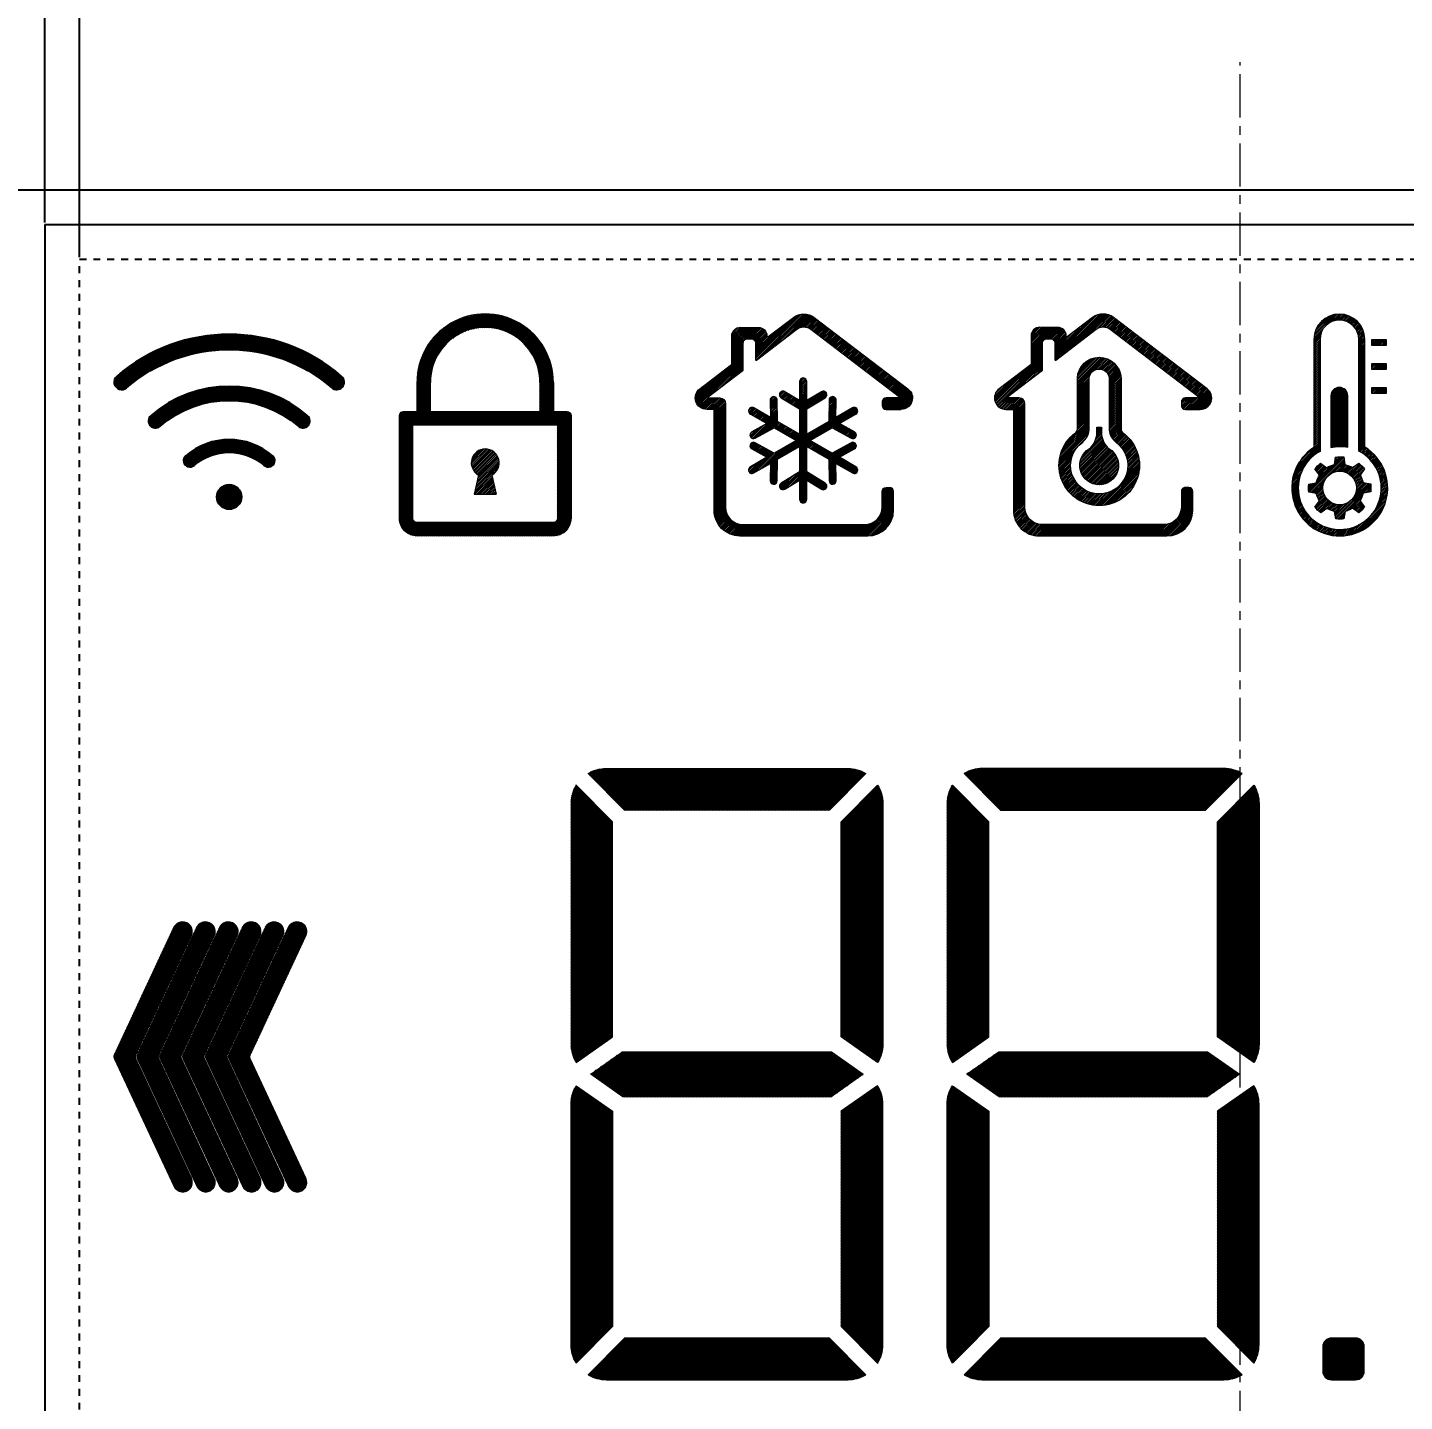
# Model space of a CAD drawing. Header units: inches. Extents: x 780 to 990, y -100 to 199.
# Drawn here: x 828.27 to 868.01, y 122.92 to 162.57 of the extents above; entities that cross this region are included whole.
import ezdxf

# ---------------------------------------------------------------- set-up
doc = ezdxf.new("R2010")
doc.units = ezdxf.units.IN
doc.header["$MEASUREMENT"] = 0
doc.linetypes.add('CENTER', pattern=[2, 1.25, -0.25, 0.25, -0.25])
doc.linetypes.add('DOT', pattern=[0.2, 0.1, -0.1])
doc.layers.add('05___PRT_ALL_DTM_CSYS', color=7, linetype='Continuous')
doc.layers.add('DWG', color=7, linetype='Continuous')
doc.layers.add('center', color=1, linetype='CENTER', lineweight=9)
doc.styles.get("Standard").update_dxf_attribs({"font": 'arial.ttf'})
doc.dimstyles.get("Standard").update_dxf_attribs({"dimtxt": 3, "dimasz": 3, "dimexe": 0.18, "dimexo": 0.0625, "dimgap": 0.09, "dimtad": 1, "dimzin": 0, "dimdsep": 46, "dimtxsty": 'Standard', "dimcen": 0.09, "dimadec": 0, "dimazin": 0, "dimtfac": 1, "dimtofl": 0, "dimtmove": 0, "dimatfit": 3, "dimfxl": 1, "dimtolj": 1, "dimtzin": 0, "dimarcsym": 0})
pattern_1 = [(45, (-1208.330764334546, 468.1425682711013), (-0.02404279748448681, 0.02404279748448681), [])]
pattern_2 = [(45, (-1187.182540078816, 468.4014870444492), (-0.02406263279241031, 0.02406263279241031), [])]

# ---------------------------------------------------------------- blocks, each defined once
blk = doc.blocks.new('*D11')
at = {"color": 0, "lineweight": -2, "transparency": 16777216}
for p, q in [((825.7697345442871, 157.9433970985929), (825.7697345442871, 180.5625500925671)), ((900.7697345442871, 157.9433970985929), (900.7697345442871, 180.5625500925671)), ((828.7697345442871, 180.382550092567), (897.7697345442871, 180.382550092567))]:
    blk.add_line(p, q, dxfattribs=at)
at = {"color": 0, "transparency": 16777216}
for points in [[(828.7697345442871, 180.882550092567), (828.7697345442871, 179.882550092567), (825.7697345442871, 180.382550092567)], [(897.7697345442871, 180.882550092567), (897.7697345442871, 179.882550092567), (900.7697345442871, 180.382550092567)]]:
    blk.add_solid(points, dxfattribs=at)
at = {"layer": 'Defpoints', "color": 0, "transparency": 16777216}
for p in [(900.7697345442871, 180.382550092567), (825.7697345442871, 157.8808970985929), (900.7697345442871, 157.8808970985929)]:
    blk.add_point(p, dxfattribs=at)
at = {"color": 0, "transparency": 16777216, "insert": (863.4815605234915, 182.0042690557321), "char_height": 3, "attachment_point": 5}
blk.add_mtext('\\A1;75.00', dxfattribs=at)
blk = doc.blocks.new('*D12')
at = {"color": 0, "lineweight": -2, "transparency": 16777216}
for p, q in [((828.7697345442871, 156.9433970985929), (828.7697345442871, 173.495294404007)), ((831.7697345442871, 173.3152944040069), (894.7697345442871, 173.3152944040069)), ((897.7697345442871, 156.9433970985929), (897.7697345442871, 173.495294404007))]:
    blk.add_line(p, q, dxfattribs=at)
at = {"color": 0, "transparency": 16777216}
for points in [[(831.7697345442871, 173.8152944040069), (831.7697345442871, 172.8152944040069), (828.7697345442871, 173.3152944040069)], [(894.7697345442871, 173.8152944040069), (894.7697345442871, 172.8152944040069), (897.7697345442871, 173.3152944040069)]]:
    blk.add_solid(points, dxfattribs=at)
at = {"layer": 'Defpoints', "color": 0, "transparency": 16777216}
for p in [(897.7697345442871, 173.3152944040069), (828.7697345442871, 156.8808970985929), (897.7697345442871, 156.8808970985929)]:
    blk.add_point(p, dxfattribs=at)
at = {"color": 0, "transparency": 16777216, "insert": (863.2936447560053, 174.937013367172), "char_height": 3, "attachment_point": 5}
blk.add_mtext('\\A1;69.00', dxfattribs=at)
blk = doc.blocks.new('*D13')
at = {"color": 0, "lineweight": -2, "transparency": 16777216}
for p, q in [((829.7697345442871, 155.9433970985929), (829.7697345442871, 164.1279406220248)), ((896.7697345442871, 155.9433970985929), (896.7697345442871, 164.1279406220248)), ((832.7697345442871, 163.9479406220248), (893.7697345442871, 163.9479406220248))]:
    blk.add_line(p, q, dxfattribs=at)
at = {"color": 0, "transparency": 16777216}
for points in [[(832.7697345442871, 164.4479406220248), (832.7697345442871, 163.4479406220248), (829.7697345442871, 163.9479406220248)], [(893.7697345442871, 164.4479406220248), (893.7697345442871, 163.4479406220248), (896.7697345442871, 163.9479406220248)]]:
    blk.add_solid(points, dxfattribs=at)
at = {"layer": 'Defpoints', "color": 0, "transparency": 16777216}
for p in [(896.7697345442871, 163.9479406220248), (829.7697345442871, 155.8808970985929), (896.7697345442871, 155.8808970985929)]:
    blk.add_point(p, dxfattribs=at)
at = {"color": 0, "transparency": 16777216, "insert": (863.2697345442871, 165.5696595851899), "char_height": 3, "attachment_point": 5}
blk.add_mtext('\\A1;67.00', dxfattribs=at)

msp = doc.modelspace()

# ---------------------------------------------------------------- hatches: boundary and pattern name
h = msp.add_hatch()
h.set_pattern_fill('ANSI31', color=256, scale=0.05)
h.set_pattern_definition([(45, (-0.09999786508535635, -0.0004385003880713612), (-0.004419417382415922, 0.004419417382415923), [])])
h.paths.add_polyline_path([(835.801424782194, 136.5998896093461, -1), (836.3012499874029, 136.3666991565664), (834.6976725784525, 132.928161252873, 0.2217144928961214), (834.6976724997198, 132.8013654962564), (836.3012862813908, 129.3627384504128, -1.013415667971306), (835.798377593359, 129.1363939013682), (834.0851394054971, 132.809842500299, -0.221683294361778), (834.0851538851049, 132.9197039820683)])
h.paths.add_polyline_path([(835.140777888337, 136.5998896093464, -1), (835.6406030935458, 136.3666991565664), (834.0370256845953, 132.9281612528729, 0.2217144928961214), (834.0370256058626, 132.8013654962564), (835.6406393875336, 129.3627384504128, -1.013415667971306), (835.1377306995017, 129.1363939013681), (833.4244925116399, 132.8098425002989, -0.2216832943682773), (833.424506991249, 132.9197039820712)])
h.paths.add_polyline_path([(834.4801309944963, 136.5998917518708, -0.9999999808960421), (834.9799561997056, 136.366701299092), (833.3763787907546, 132.9281633953974, 0.2217144928961214), (833.376378712022, 132.8013676387809), (834.9799924936939, 129.3627405929353, -1.013415667967455), (834.4770838056611, 129.1363960438926), (832.7638456177997, 132.8098446428226, -0.2216832943692135), (832.7638600974083, 132.9197061245953)])
h.paths.add_polyline_path([(833.8194841006391, 136.5998917518708, -0.9999999808960421), (834.3193093058484, 136.366701299092), (832.7157318968974, 132.9281633953974, 0.2217144928961214), (832.7157318181647, 132.8013676387808), (834.3193455998367, 129.3627405929353, -1.013415667967476), (833.8164369118039, 129.1363960438926), (832.1031987239428, 132.8098446428217, -0.2216832943720461), (832.1032132035511, 132.9197061245956)])
h.paths.add_polyline_path([(833.1588372067819, 136.5998917518708, -1), (833.6586624119914, 136.3667012990924), (832.0550850030402, 132.9281633953974, 0.2217144928961214), (832.0550849243075, 132.8013676387809), (833.6586987059801, 129.3627405929338, -1.01341566796436), (833.1557900179466, 129.1363960438926), (831.4425518300852, 132.8098446428225, -0.2216832943702962), (831.4425663096939, 132.9197061245957)])
h.paths.add_polyline_path([(832.4981903129246, 136.5998917518708, -1.000000000000001), (832.9980155181324, 136.3667012990888), (831.3944381091829, 132.9281633953974, 0.2217144928961232), (831.3944380304503, 132.8013676387808), (832.9980518121228, 129.3627405929342, -1.013415667965185), (832.4951431240894, 129.1363960438926), (830.7819049362275, 132.8098446428235, -0.2216832943680074), (830.7819194158367, 132.9197061245956)])
at = {"layer": '05___PRT_ALL_DTM_CSYS'}
h = msp.add_hatch(dxfattribs=at)
h.set_pattern_fill('ANSI31', color=256, scale=0.01211506364950556)
h.set_pattern_definition([(44.99999999999999, (-3826.400158538641, 1766.174738262493), (-0.02719909362390368, 0.02719909362390367), [])])
h.paths.add_polyline_path([(843.9544872474075, 151.3677993438205, 0.4142135623730951), (843.8331723184524, 151.4891142727755), (843.4454625470321, 151.4891142727755), (843.4454625470321, 152.3205084942336, 0.9999999870239078), (839.5105373120427, 152.3477338079297), (839.51053731205, 151.4891142727755), (839.1228275406197, 151.4891142727755, 0.4142135623730966), (839.0015126116646, 151.3677993438208), (839.0015126116646, 148.4093889861745, 0.4142135623730951), (839.5151114948881, 147.8957901029517), (843.440888364184, 147.8957901029517, 0.4142135623730951), (843.9544872474075, 148.4093889861745)])
h.paths.add_polyline_path([(843.0584004780999, 151.4891142727461), (839.8975993809822, 151.4891142727461), (839.897599380974, 152.3219207559339, -1.007749608941452), (843.0584004780999, 152.3219207564751)], flags=16)
h.paths.add_polyline_path([(843.5674251784762, 151.1020522038442), (843.5674251784762, 148.4093889861743, -0.4142135623730937), (843.440888364184, 148.2828521718828), (839.5151114948881, 148.2828521718828, -0.4142135623730935), (839.3885746805959, 148.4093889861745), (839.3885746805959, 151.1020522038442)], flags=16)
h.paths.add_polyline_path([(841.6736430668875, 149.6551133461995), (841.7950997021085, 149.1028771355344), (841.1609001569645, 149.1028771355344), (841.2823567921846, 149.6551133461981, -3.847293784188865)], flags=0)
at = {"layer": '05___PRT_ALL_DTM_CSYS', "lineweight": 0}
h = msp.add_hatch(dxfattribs=at)
h.set_pattern_fill('ANSI31', color=256, scale=0.01070918119053574)
h.set_pattern_definition(pattern_1)
h.paths.add_polyline_path([(847.669684636317, 152.1447395319283, 0.7180336870533489), (847.870266806774, 151.5494233811715), (848.0827388913463, 151.5493479337668), (848.0827388913463, 150.5640588470661), (848.0827388913463, 148.6416408466117, 0.4142135623731483), (848.8285896350058, 147.8957901029524), (852.5166629842156, 147.8957901029524, 0.4142135623730951), (853.2625137278751, 148.6416408466121), (853.2625137278751, 149.1799645736144, 0.5507604245876544), (853.0967691181727, 149.2847906689249, 0.5507604245881825), (852.9310245084703, 149.179964573614), (852.9310245084712, 148.724513151464, -0.4142135623737115), (852.4337906793648, 148.2272793223563), (848.9114619398574, 148.2272793223563, -0.4142135623727951), (848.414228110752, 148.7245131514617), (848.4142281107493, 150.5640588470661), (848.4142281107493, 151.5492302241797), (848.4142281107493, 151.7150336991261, 0.414109561794667), (848.2485423558378, 151.8807782983777), (847.91951887606, 151.8808951323963, -0.7180336870535565), (847.9094897675373, 151.9106609399344), (848.9196900661068, 152.6791460283796, 0.2342663018195251), (848.926229533075, 152.6923373759924), (848.926229533075, 153.4694338871264, -0.4148403189136159), (849.0424989762328, 153.5854548483999), (849.162950512155, 153.5851971532198, -0.4135870834778717), (849.2787235225801, 153.4691761919465), (849.2787235225801, 152.9857057578168, 0.6203958554578106), (849.3053329775535, 152.972514410204), (850.4719264295741, 153.8599717524992, -0.3371315774568631), (850.8733261896473, 153.8599717524992), (853.4383342506676, 151.908704811257, -0.7183028061179914), (853.428293371187, 151.8789390037185), (853.0470869336145, 151.8790743675532, 0.550876141531127), (852.9422196414384, 151.7133297620313, 0.5506447384403584), (853.0470045369088, 151.5475851565098), (853.4773676892996, 151.5474323374563, 0.718302806118627), (853.678185278914, 152.1427484882127), (850.973676129664, 154.2001374591937, 0.3371315774570763), (850.3715764895555, 154.2001374591935), (849.6049955959966, 153.6169798550814, 0.4750268927884415), (849.362127719643, 153.9162610096083), (848.8438891204355, 153.9173697342724, 0.4148403189102141), (848.594740313672, 153.6687533886871), (848.5947403136702, 152.8484529390944)])
h = msp.add_hatch(dxfattribs=at)
h.set_pattern_fill('ANSI31', color=256, scale=0.0107180162650174)
h.set_pattern_definition(pattern_2)
h.paths.add_polyline_path([(859.1091092195807, 153.8599717524988, -0.3371315774570146), (859.510508979653, 153.8599717524988), (862.0755170406724, 151.9087048112559, -0.7183028061182846), (862.0654761611918, 151.8789390037182), (861.6842697236193, 151.8790743675534, 0.5508761415331345), (861.5794024314441, 151.7133297620315, 0.5506447384417883), (861.6841873269154, 151.5475851565096), (862.1145504793044, 151.5474323374561, 0.7183028061186767), (862.3153680689197, 152.1427484882129), (859.6108589196706, 154.2001374591931, 0.3371315774565802), (859.008759279563, 154.2001374591935), (858.2421783860013, 153.6169798550821, 0.4750268927866603), (857.9993105096478, 153.9162610096076), (857.4810719104412, 153.9173697342715, 0.414840318911067), (857.2319231036768, 153.668753388686), (857.2319231036768, 152.8484529390956), (856.3068674263236, 152.1447395319277, 0.7180336870525494), (856.5074495967788, 151.5494233811713), (856.7199216813538, 151.5493479337666), (856.7199216813538, 150.5640588470661), (856.7199216813538, 148.641640846611, 0.4142135623731532), (857.4657724250123, 147.8957901029519), (861.1538457742213, 147.8957901029526, 0.4142135623730371), (861.8996965178817, 148.6416408466119), (861.8996965178817, 149.1799645736147, 0.5507604245852479), (861.7339519081784, 149.2847906689256, 0.5507604245847509), (861.5682072984769, 149.179964573614), (861.5682072984769, 148.7245131514626, -0.4142135623730949), (861.0709734693705, 148.2272793223561), (857.5486447298631, 148.2272793223561, -0.4142135623730951), (857.0514109007568, 148.7245131514626), (857.0514109007568, 150.5640588470661), (857.0514109007568, 151.5492302241794), (857.0514109007568, 151.7150336991252, 0.4141095617946233), (856.8857251458435, 151.8807782983777), (856.5567016660648, 151.8808951323966, -0.7180336870534401), (856.5466725575429, 151.9106609399349), (857.5568728561125, 152.679146028379, 0.234266301819745), (857.5634123230816, 152.6923373759917), (857.5634123230816, 153.4694338871257, -0.4148403189119261), (857.6796817662366, 153.585454848399), (857.8001333021607, 153.5851971532198, -0.41358708347956), (857.9159063125867, 153.4691761919458), (857.9159063125867, 152.9857057578159, 0.6203958554578783), (857.94251576756, 152.9725144102034)])
h.paths.add_polyline_path([(858.5667645799354, 152.3874803484785), (858.5667645799354, 150.9988562308777, -0.2613282623381706), (858.5017099114361, 150.8643345727308, 3.009111369197572), (859.8928805043711, 150.8643345727299, -0.229107805575673), (859.8278258358719, 150.9803035164742), (859.8278258358719, 152.4540853405697, 1)], flags=17)
h.paths.add_polyline_path([(859.4894305910625, 152.4540853405702), (859.4894305910625, 150.9488077096185, 0.2024992560190615), (859.6734633078581, 150.6060994569253, -3.143835447009505), (858.7211271079491, 150.6060994569262, 0.2515128309025654), (858.9051598247429, 151.041869652142), (858.9051598247447, 152.3847535904895, -1)], flags=16)
h.paths.add_polyline_path([(859.127697201237, 151.0406304198319), (859.1972952079036, 151.0406304198316), (859.2668932145721, 151.0406304198319), (859.2683963579898, 150.82182704948, 0.2044718623806624), (859.4841118573136, 150.413594490183, -3.624788795374759), (858.9104785584937, 150.4135944901832, 0.2443188958574423), (859.1268065078498, 150.9109776453527)], flags=0)
h.paths.add_polyline_path([(858.8434373451787, 150.3665760251968, 2.805169579902116), (859.5511530706267, 150.366576025198, -0.2410392491607272), (859.2683963579898, 150.82182704948), (859.2668932145721, 151.0406304198319), (859.127697201237, 151.0406304198314), (859.1268065078498, 150.9109776453527, -0.2815660684343358)], flags=0)
h = msp.add_hatch(dxfattribs=at)
h.set_pattern_fill('ANSI31', color=256, scale=0.01073627818515558)
h.set_pattern_definition([(45, (-1172.628613672177, 468.9369886245527), (-0.02410363197243616, 0.02410363197243616), [])])
h.paths.add_polyline_path([(866.8629307895749, 153.5677828407718, 1), (865.3945913194434, 153.5677828493054), (865.3945912831946, 150.4492456854944, 3.486321556819813), (866.8629307895749, 150.4615352187635)])
h.paths.add_polyline_path([(866.6875697055634, 150.345610621602, -4.039611089484796), (865.5699524034476, 150.3352415624), (865.569952403453, 153.5677828407727, -1), (866.6875697055634, 153.5677828407725)], flags=16)
h.paths.add_polyline_path([(866.3729461527705, 151.940049347928), (866.3729461527705, 150.4556619206715, 0.1032393114943396), (865.8834996627297, 150.4513341802918), (865.8834996627261, 151.9400493479278, -1)], flags=0)
h.paths.add_polyline_path([(866.2533327103042, 150.1752853342621), (866.2909580096798, 149.9575870080742, -0.0849711235483219), (866.5073534417293, 149.8683810516519), (866.6874632902359, 149.9963211425123, -0.06473238158825657), (866.8521463508655, 149.8321935279903), (866.724815492496, 149.651652460957, -0.08497112354839309), (866.8147520332072, 149.4355596468291), (867.0325762342795, 149.3986700574247, -0.06473238158830326), (867.0329689939877, 149.1661657992982), (866.8152706677988, 149.1285404999226, -0.08497112354800178), (866.7260647113776, 148.9121450678747), (866.8540048022364, 148.7320352193684, -0.06473238158805197), (866.6898771877163, 148.5673521587381), (866.5093361206814, 148.6946830171055, -0.08497112354813129), (866.2932433065539, 148.6047464763954), (866.2563537171513, 148.3869222753252, -0.06473238158829542), (866.0238494590244, 148.3865295156155), (865.9862241596488, 148.6042278418034, -0.08497112354813309), (865.7698287275994, 148.6934337982248), (865.5897188790927, 148.5654937073658, -0.06473238158826827), (865.4250358184613, 148.7296213218879), (865.5523666768308, 148.9101623889204, -0.0849711235484085), (865.4624301361196, 149.1262552030485), (865.2446059350491, 149.1631447924531, -0.06473238158834363), (865.244213175341, 149.3956490505805), (865.461911501528, 149.4332743499556, -0.08497112354843284), (865.551117457951, 149.6496697820044), (865.4231773670904, 149.8297796305104, -0.06473238158830405), (865.5873049816123, 149.9944626911402), (865.7678460486454, 149.8671318327723, -0.08497112354834821), (865.9839388627729, 149.9570683734833), (866.0208284521773, 150.1748925745529, -0.06473238158841034)], flags=0)
h.paths.add_polyline_path([(866.6241262117705, 149.280907424939, -1), (865.6530559575563, 149.280907424939, -1)], flags=0)
h.paths.add_polyline_path([(867.0701196453278, 153.5677828407718), (867.0701196453278, 153.3924011187269), (867.4783202266221, 153.3924011187269), (867.4783202266221, 153.5677828407718)], flags=17)
h.paths.add_polyline_path([(867.0701196453278, 152.6987795085736), (867.4783202266221, 152.6987795085736), (867.4783202266221, 152.8741612306188), (867.0701196453278, 152.8741612306188)], flags=17)
h.paths.add_polyline_path([(867.4783202266221, 152.0051578984206), (867.4783202266221, 152.1805396204664), (867.0701196453278, 152.1805396204664), (867.0701196453278, 152.0051578984206)], flags=17)
h.paths.add_polyline_path([(866.3729461527705, 151.940049347928, 1), (865.8834996627261, 151.9400493479278), (865.8834996627297, 150.4513341802918, -0.1032393114943396), (866.3729461527705, 150.4556619206715)], flags=0)
at = {"layer": '05___PRT_ALL_DTM_CSYS'}
h = msp.add_hatch(dxfattribs=at)
h.set_pattern_fill('ANSI31', color=256, scale=0.010695)
h.set_pattern_definition([(44.99999999999999, (-1203.634796709118, 905.0251746042122), (-0.02401095980370864, 0.02401095980370865), [])])
edge = h.paths.add_edge_path()
edge.add_arc((835.221643172687, 150.070576973028), 0.1813163426303121, 229.0216216252577, 409.0216216252695)
edge.add_arc((834.0887865105121, 148.7663807860996), 1.908826664171866, 49.021621625153, 130.9783783747937)
edge.add_arc((832.9559298483396, 150.0705769730291), 0.1813163426309514, 130.9783783749475, 310.9783783749593)
edge.add_arc((834.088786510513, 148.7663807861003), 1.546193978910094, 49.0216216251373, 130.9783783747969, ccw=False)
edge = h.paths.add_edge_path()
edge.add_arc((836.2164722081102, 151.2158694693936), 0.2008213903768055, 229.0216216255763, 409.0216216255656)
edge.add_arc((834.0887865105125, 148.7663807860999), 3.445361610091406, 49.02162162518682, 130.9783783747972)
edge.add_arc((831.9611008129164, 151.215869469395), 0.2008213903767797, 130.9783783747739, 310.9783783747739)
edge.add_arc((834.0887865105124, 148.7663807860978), 3.043718829339364, 49.02162162515941, 130.9783783747737, ccw=False)
edge = h.paths.add_edge_path()
edge.add_arc((837.1909745863626, 152.337760992221), 0.2168638903767738, 229.0216216259626, 409.0216216258975)
edge.add_arc((834.0887865105119, 148.7663807860999), 4.947437580176336, 49.02162162520375, 130.9783783747963)
edge.add_arc((830.9865984346638, 152.3377609922225), 0.2168638903774145, 130.978378374885, 310.9783783748949)
edge.add_arc((834.0887865105128, 148.7663807860966), 4.513709799424635, 49.0216216251701, 130.9783783747685, ccw=False)
edge = h.paths.add_edge_path()
edge.add_arc((834.0887865105128, 149.0217747063087), 0.3550208349820432, 0, 360)
at = {"layer": '05___PRT_ALL_DTM_CSYS', "lineweight": 0}
h = msp.add_hatch(dxfattribs=at)
h.set_pattern_fill('ANSI31', color=256, scale=0.01070918119053574)
h.set_pattern_definition(pattern_1)
h.paths.add_polyline_path([(850.5517831701413, 150.4762312631217), (850.5517831701413, 149.7434487155306), (850.0194861650366, 149.4207372238721, 1), (850.1253747570304, 149.2460791101979), (850.5517831701413, 149.504594363393), (850.5517831701413, 148.9479709876167, 1), (850.7560326513853, 148.9541039967986), (850.7560326513835, 149.504594363393), (851.1824410644927, 149.2460791101981, 1), (851.2883296564873, 149.4207372238723), (850.7560326513835, 149.7434487155306), (850.7560326513835, 150.4762312631217), (851.390640953045, 150.1098399893272), (851.4039688003618, 149.4875015147184, 1), (851.6081714597817, 149.4918746685203), (851.5974948898015, 149.9904128132574), (852.0795448734339, 149.7121011254451, 1), (852.1763582724329, 149.892052869426), (851.699619630424, 150.1672980527242), (852.1367046135097, 150.407320944265, 1), (852.0383905460881, 150.586352211743), (851.4927656936657, 150.2867252287925), (850.8581573920023, 150.6531165025872), (851.4927656936657, 151.0195077763834), (852.038390546089, 150.7198807934352, 1), (852.1367046135097, 150.8989120609115), (851.699619630424, 151.1389349524528), (852.1816696140909, 151.4172466402854, 1), (852.0742335318587, 151.5910653752417), (851.5974948898015, 151.3158201919189), (851.6082182869727, 151.8165449135741, 1), (851.4039219731708, 151.816544913582), (851.390640953045, 151.1963930158493), (850.7560326513835, 150.8300017420527), (850.7560326513835, 151.5627842896452), (851.2883296564873, 151.8854957813031, 1), (851.1824410644927, 152.0601538949778), (850.7560326513835, 151.8016386417829), (850.7560326513844, 152.3582620174969, 1), (850.5517831701413, 152.3521290083775), (850.5517831701413, 151.8016386417829), (850.1253747570313, 152.0601538949775, 1), (850.0194861650366, 151.8854957813026), (850.5517831701413, 151.5627842896452), (850.5517831701413, 150.8300017420527), (849.9171748684762, 151.1963930158493), (849.9038470211594, 151.8187314904574, 1), (849.6996443617422, 151.8143583366557), (849.7103209317188, 151.3158201919189), (849.22827094801, 151.5941318797762, 1), (849.1314575490892, 151.4141801357492), (849.6081961910954, 151.1389349524543), (849.1711112080116, 150.8989120609113, 1), (849.2694252754332, 150.7198807934349), (849.8150501278528, 151.0195077763834), (850.4496584295171, 150.6531165025872), (849.8150501278528, 150.2867252287925), (849.2694252754341, 150.5863522117425, 1), (849.1711112080125, 150.4073209442655), (849.6081961910954, 150.1672980527242), (849.1261462074394, 149.888986364894, 1), (849.2335822897144, 149.7151676299598), (849.7103209317188, 149.9904128132574), (849.6996443617422, 149.4918746685196, 1), (849.9038470211594, 149.4875015147177), (849.9171748684762, 150.1098399893272)])
h = msp.add_hatch(dxfattribs=at)
h.set_pattern_fill('ANSI31', color=256, scale=0.01073627818515558)
h.set_pattern_definition([(45, (-162.0523009464555, 312.3744621592924), (-0.02410363197243616, 0.02410363197243616), [])])
h.paths.add_polyline_path([(866.3729461527705, 151.940049347928, 1), (865.8834996627261, 151.9400493479275), (865.8834996627297, 150.4513341802918, -0.1032393114943396), (866.3729461527705, 150.4556619206715)])
h.paths.add_polyline_path([(866.2909580096798, 149.9575870080742), (866.2533327103042, 150.1752853342621, 0.06473238158841037), (866.0208284521773, 150.1748925745529), (865.9839388627729, 149.9570683734833, 0.08497112354834832), (865.7678460486454, 149.8671318327723), (865.5873049816123, 149.9944626911402, 0.06473238158830402), (865.4231773670904, 149.8297796305104), (865.551117457951, 149.6496697820044, 0.0849711235484329), (865.461911501528, 149.4332743499556), (865.244213175341, 149.3956490505805, 0.06473238158834363), (865.2446059350491, 149.1631447924531), (865.4624301361196, 149.1262552030485, 0.08497112354840851), (865.5523666768308, 148.9101623889204), (865.4250358184613, 148.7296213218879, 0.06473238158826833), (865.5897188790927, 148.5654937073658), (865.7698287275994, 148.6934337982248, 0.08497112354813309), (865.9862241596488, 148.6042278418034), (866.0238494590244, 148.3865295156155, 0.06473238158829543), (866.2563537171513, 148.3869222753252), (866.2932433065539, 148.6047464763954, 0.0849711235481313), (866.5093361206814, 148.6946830171055), (866.6898771877163, 148.5673521587381, 0.06473238158805203), (866.8540048022364, 148.7320352193684), (866.7260647113776, 148.9121450678747, 0.08497112354800182), (866.8152706677988, 149.1285404999226), (867.0329689939877, 149.1661657992982, 0.06473238158830324), (867.0325762342795, 149.3986700574247), (866.8147520332072, 149.4355596468291, 0.08497112354839308), (866.724815492496, 149.651652460957), (866.8521463508655, 149.8321935279903, 0.06473238158825653), (866.6874632902359, 149.9963211425123), (866.5073534417293, 149.8683810516519, 0.08497112354832188)])
h.paths.add_polyline_path([(866.6241262117705, 149.280907424939, -1), (865.6530559575563, 149.280907424939, -1)], flags=16)
h = msp.add_hatch(dxfattribs=at)
h.set_pattern_fill('ANSI31', color=256, scale=0.0107180162650174)
h.set_pattern_definition(pattern_2)
h.paths.add_polyline_path([(859.4841118573136, 150.413594490183, -3.624788795374632), (858.9104785584937, 150.4135944901832, 0.2443188958582176), (859.1268065078498, 150.9109776453545), (859.127697201237, 151.0406304198319), (859.1972952079036, 151.0406304198316), (859.2915499589076, 151.0406304198321, 0.3047107223174814)])
h = msp.add_hatch(dxfattribs=at)
h.set_pattern_fill('ANSI31', color=256, scale=0.01153309105602299)
h.set_pattern_definition([(44.99999999999999, (-1379.312500055191, 592.6402118093251), (-0.02589252788767457, 0.02589252788767457), [])])
h.paths.add_polyline_path([(841.6736430668866, 149.6551133461988, 3.847293784194153), (841.2823567921846, 149.6551133461988), (841.1609001569645, 149.1028771355344), (841.7950997021085, 149.1028771355344)])
at = {"layer": '05___PRT_ALL_DTM_CSYS'}
h = msp.add_hatch(dxfattribs=at)
h.set_pattern_fill('ANSI31', color=256, scale=0.01)
h.set_pattern_definition([(45, (-2882.125237205386, 1533.259618653592), (-0.02245064030267288, 0.02245064030267288), [])])
h.paths.add_polyline_path([(848.2430069211619, 139.9854560050163), (851.4144535247456, 139.9854560050163), (852.4634399093252, 141.0409254911372, 0.1360630608844713), (851.9421566274091, 141.1854560050161), (848.2430069211619, 141.1854560050161), (844.9668178674078, 141.1854560050161, 0.1360630608844713), (844.4455345854899, 141.0409254911372), (845.4945209700713, 139.9854560050163)])
h.paths.add_polyline_path([(845.1545433240067, 139.6489962516451), (844.1052807159544, 140.7046957198316, 0.1390935998262372), (843.9544872474075, 140.1731253850162), (843.9544872474075, 133.2327164159333, 0.1390935998265141), (844.1052807159544, 132.7011460811173), (845.154567666596, 133.4390110552973)])
h.paths.add_polyline_path([(852.9544872474075, 140.1731253850162, 0.1390935998262373), (852.8036937788606, 140.7046957198316), (851.7544311708084, 139.6489962516451), (851.7544068282191, 133.4390110552973), (852.8036937788606, 132.7011460811173, 0.1390935998265141), (852.9544872474085, 133.2327164159333)])
h.paths.add_polyline_path([(848.2430069211619, 133.0121236924481), (845.4418742460734, 133.0121236924481), (844.5219087587088, 132.3651983588525), (845.4506416087193, 131.7121077624484), (848.2430069211609, 131.7121077624484), (851.4583328860958, 131.7121077624484), (852.3870657361081, 132.3651983588525), (851.4671002487416, 133.0121236924481)])
h.paths.add_polyline_path([(843.9544872474075, 124.5572713326888, 0.1390935998262376), (844.1052807159544, 124.0257009978735), (845.1545433240067, 125.08140046606), (845.154567666596, 131.2913856624078), (844.1052807159544, 132.0292506365877, 0.1390935998265142), (843.9544872474075, 131.4976803017717)])
h.paths.add_polyline_path([(848.2430069211609, 124.7449407126888), (845.4945209700713, 124.7449407126888), (844.4455345854899, 123.6894712265678, 0.1360630608844713), (844.9668178674078, 123.544940712689), (848.2430069211609, 123.544940712689), (851.9421566274091, 123.544940712689, 0.1360630608844713), (852.4634399093252, 123.6894712265678), (851.4144535247456, 124.7449407126888)])
h.paths.add_polyline_path([(852.9544872474085, 131.4976803017717, 0.1390935998265142), (852.8036937788606, 132.0292506365877), (851.7544068282191, 131.2913856624078), (851.7544311708084, 125.08140046606), (852.8036937788606, 124.0257009978735, 0.1390935998262376), (852.9544872474075, 124.5572713326888)])
h.paths.add_polyline_path([(859.0983287733702, 139.9854560050154), (862.2697753769539, 139.9854560050154), (863.3187617615336, 141.0409254911363, 0.1360630608844712), (862.7974784796174, 141.1854560050152), (859.0983287733702, 141.1854560050152), (855.8221397196162, 141.1854560050152, 0.1360630608844712), (855.3008564376983, 141.0409254911363), (856.3498428222797, 139.9854560050154)])
h.paths.add_polyline_path([(856.009865176215, 139.6489962516442), (854.9606025681628, 140.7046957198307, 0.1390935998262372), (854.8098090996159, 140.1731253850153), (854.8098090996159, 133.2327164159324, 0.1390935998265141), (854.9606025681628, 132.7011460811164), (856.0098895188044, 133.4390110552964)])
h.paths.add_polyline_path([(859.0983287733702, 133.0121236924472), (856.2971960982818, 133.0121236924472), (855.3772306109172, 132.3651983588516), (856.3059634609276, 131.7121077624475), (859.0983287733693, 131.7121077624475), (862.3136547383042, 131.7121077624475), (863.2423875883164, 132.3651983588516), (862.32242210095, 133.0121236924472)])
h.paths.add_polyline_path([(862.6097286804275, 133.4390110552964), (863.659015631069, 132.7011460811164, 0.1390935998265141), (863.8098090996168, 133.2327164159324), (863.8098090996159, 140.1731253850153, 0.1390935998262372), (863.659015631069, 140.7046957198307), (862.6097530230168, 139.6489962516442)])
h.paths.add_polyline_path([(862.6097530230168, 125.0814004660591), (863.659015631069, 124.0257009978725, 0.1390935998262376), (863.8098090996159, 124.5572713326879), (863.8098090996168, 131.4976803017708, 0.1390935998265141), (863.659015631069, 132.0292506365868), (862.6097286804275, 131.2913856624069)])
h.paths.add_polyline_path([(859.0983287733693, 124.7449407126879), (856.3498428222797, 124.7449407126879), (855.3008564376983, 123.6894712265669, 0.1360630608844712), (855.8221397196162, 123.5449407126881), (859.0983287733693, 123.5449407126881), (862.7974784796174, 123.5449407126881, 0.1360630608844712), (863.3187617615336, 123.6894712265669), (862.2697753769539, 124.7449407126879)])
h.paths.add_polyline_path([(856.0098895188044, 131.2913856624069), (854.9606025681628, 132.0292506365868, 0.1390935998265141), (854.8098090996159, 131.4976803017708), (854.8098090996159, 124.5572713326879, 0.1390935998262376), (854.9606025681628, 124.0257009978725), (856.009865176215, 125.0814004660591)])
h.paths.add_polyline_path([(872.7790779116681, 139.9854560050156), (875.9505245152509, 139.9854560050156), (876.9995108998314, 141.0409254911365, 0.1360630608844717), (876.4782276179144, 141.1854560050154), (872.7790779116681, 141.1854560050154), (869.5028888579131, 141.1854560050154, 0.1360630608844717), (868.9816055759961, 141.0409254911365), (870.0305919605767, 139.9854560050156)])
h.paths.add_polyline_path([(869.6906143145129, 139.6489962516444), (868.6413517064607, 140.7046957198309, 0.1390935998262372), (868.4905582379138, 140.1731253850156), (868.4905582379129, 133.2327164159327, 0.1390935998265139), (868.6413517064607, 132.7011460811166), (869.6906386571022, 133.4390110552966)])
h.paths.add_polyline_path([(876.2904778187253, 133.4390110552966), (877.3397647693669, 132.7011460811166, 0.1390935998265141), (877.4905582379147, 133.2327164159327), (877.4905582379138, 140.1731253850156, 0.1390935998262372), (877.3397647693669, 140.7046957198309), (876.2905021613146, 139.6489962516444)])
h.paths.add_polyline_path([(875.9944038766021, 131.7121077624477), (876.9231367266134, 132.3651983588518), (876.0031712392479, 133.0121236924475), (872.7790779116681, 133.0121236924475), (869.9779452365797, 133.0121236924475), (869.0579797492142, 132.3651983588518), (869.9867125992255, 131.7121077624477), (872.7790779116672, 131.7121077624477)])
h.paths.add_polyline_path([(869.6906386571022, 131.2913856624071), (868.6413517064607, 132.0292506365871, 0.1390935998265141), (868.4905582379129, 131.497680301771), (868.4905582379138, 124.5572713326881, 0.1390935998262376), (868.6413517064607, 124.0257009978728), (869.6906143145129, 125.0814004660593)])
h.paths.add_polyline_path([(870.0305919605767, 124.7449407126881), (868.9816055759961, 123.6894712265672, 0.1360630608844716), (869.5028888579131, 123.5449407126883), (872.7790779116672, 123.5449407126883), (876.4782276179144, 123.5449407126883, 0.1360630608844717), (876.9995108998314, 123.6894712265672), (875.9505245152509, 124.7449407126881), (872.7790779116672, 124.7449407126881)])
h.paths.add_polyline_path([(876.2905021613146, 125.0814004660593), (877.3397647693669, 124.0257009978728, 0.1390935998262376), (877.4905582379138, 124.5572713326881), (877.4905582379147, 131.497680301771, 0.1390935998265137), (877.3397647693669, 132.0292506365871), (876.2904778187253, 131.2913856624071)])
at = {"layer": '05___PRT_ALL_DTM_CSYS', "lineweight": 0}
h = msp.add_hatch(dxfattribs=at)
h.set_pattern_fill('ANSI31', color=256, scale=0.01)
h.set_pattern_definition([(45, (-1178.424160761249, 449.4353942525016), (-0.02245064030267288, 0.02245064030267288), [])])
edge = h.paths.add_edge_path()
edge.add_line((866.8485634358226, 123.7950828619412), (866.8485634358226, 124.4950828619411))
edge.add_arc((866.5985634358226, 124.4950828619411), 0.25, 0, 90)
edge.add_line((866.5985634358226, 124.7450828619411), (865.8985634358219, 124.7450828619411))
edge.add_arc((865.8985634358219, 124.4950828619411), 0.2499999999999716, 90, 180.0000000000065)
edge.add_line((865.6485634358219, 124.4950828619411), (865.6485634358219, 123.7950828619412))
edge.add_arc((865.8985634358219, 123.7950828619413), 0.25, 180.0000000000065, 270)
edge.add_line((865.8985634358219, 123.5450828619412), (866.5985634358226, 123.5450828619412))
edge.add_arc((866.5985634358226, 123.7950828619412), 0.25, 270, 360)

# ---------------------------------------------------------------- linework, layer by layer
at = {"color": 130, "linetype": 'Continuous'}
for p, q in [((825.7697345442871, 157.8808970985929), (900.7697345442871, 157.8808970985929)), ((828.7697345442871, 156.8808970985929), (828.7697345442871, 100.8808970985929)), ((828.7697345442871, 156.8808970985929), (897.7697345442871, 156.8808970985929))]:
    msp.add_line(p, q, dxfattribs=at)
at = {"lineweight": 0}
for p, q in [((839.51053731205, 151.4891142727691), (839.5105373120427, 152.3451124114734)), ((839.8975993809822, 151.4891142727727), (839.897599380974, 152.3451124114779)), ((843.0584004780999, 152.3231298900303), (843.0584004780999, 151.489114272775)), ((843.4454625470321, 152.3231298900303), (843.4454625470321, 151.489114272775)), ((843.4454625470321, 152.3231298900303), (843.4454625470321, 151.489114272775)), ((839.8975993809822, 151.4891142727459), (843.0584004780999, 151.4891142727459)), ((841.2823567921846, 149.6551133461983), (841.1609001569645, 149.1028771355339)), ((841.6736430668875, 149.6551133461983), (841.7950997021085, 149.1028771355339)), ((841.1609001569645, 149.1028771355339), (841.7950997021085, 149.1028771355339))]:
    msp.add_line(p, q, dxfattribs=at)
at = {"color": 10, "linetype": 'DOT', "ltscale": 2}
msp.add_lwpolyline([(896.7697345442871, 155.8808970985929), (896.7697345442871, 101.8808970985929), (829.7697345442871, 101.8808970985929), (829.7697345442871, 155.8808970985929)], close=True, dxfattribs=at)
at = {"lineweight": 0}
for points in [[(848.8285896350058, 147.8957901029524, -0.414213562373095), (848.0827388913463, 148.6416408466117), (848.0827388913463, 150.5640588470661), (848.0827388913463, 151.532779357231, 0.4141095617944951), (848.0661703158553, 151.5493538171564), (847.8702668067731, 151.5494233811715, -0.7180336870531633), (847.669684636317, 152.1447395319286), (848.5882008467038, 152.8434782000678, 0.2342663018196643), (848.5947403136702, 152.8566695476798), (848.594740313672, 153.6687533886862, -0.4148403189113903), (848.8438891204355, 153.9173697342724), (849.3621277196439, 153.9162610096083, -0.4135870834800952), (849.6102127419858, 153.667644664022), (849.610212741984, 153.6543825084014, 0.6203958554579538), (849.6368221969565, 153.6411911607887), (850.3715764895564, 154.2001374591937, -0.3371315774570839), (850.973676129664, 154.2001374591935), (853.678185278914, 152.1427484882134, -0.7183028061184631), (853.4773676893005, 151.5474323374563)], [(847.9094897675363, 151.9106609399349), (848.9196900661059, 152.6791460283794, 0.2342663018196643), (848.926229533075, 152.6923373759919), (848.926229533075, 153.4694338871266, -0.4148403189113903), (849.0424989762319, 153.5854548483999), (849.1629505121541, 153.5851971532198, -0.4135870834800952), (849.2787235225801, 153.4691761919469), (849.2787235225801, 152.9857057578168, 0.6203958554579538), (849.3053329775535, 152.9725144102043), (850.4719264295741, 153.8599717524992)], [(850.4719264295741, 153.8599717524992, -0.3371315774570839), (850.8733261896473, 153.8599717524992), (853.4383342506685, 151.9087048112565, -0.7183028061184631), (853.4282933711861, 151.8789390037185), (853.0470869336145, 151.8790743675532, 0.4143175706004095), (852.9310245084703, 151.7630531480764), (852.9310245084703, 151.6636063759864, 0.414109561794495), (853.0470045369088, 151.5475851565098), (853.4773676892996, 151.5474323374563)], [(847.9094897675363, 151.910660939934, 0.7180336870531633), (847.91951887606, 151.8808951323963), (848.2485423558387, 151.8807782983775)], [(848.2485423558387, 151.8807782983777, -0.4141095617944951), (848.4142281107493, 151.7150336991252), (848.4142281107493, 151.5492302241797), (848.4142281107493, 150.5640588470661), (848.414228110752, 148.7245131514626, 0.414213562373095), (848.9114619398574, 148.2272793223563), (852.4337906793648, 148.2272793223563, 0.414213562373095), (852.9310245084712, 148.7245131514626), (852.9310245084703, 149.1799645736144, -0.414213562373095), (853.0470457352617, 149.2959858004058), (853.1464925010837, 149.2959858004063)], [(849.6996443617422, 151.8143583366548), (849.7103209317188, 151.3158201919189), (849.2335822897107, 151.5910653752158, 1.030477758962225), (849.1314575490892, 151.4141801357492), (849.6081961910954, 151.1389349524543), (849.1711112080116, 150.8989120609111, 0.9999999999922177), (849.2694252754332, 150.7198807934349), (849.8150501278528, 151.0195077763834), (850.4496584295171, 150.6531165025872)], [(851.4039688003618, 151.8187314904583), (851.390640953045, 151.1963930158493), (850.7560326513835, 150.8300017420527), (850.7560326513835, 151.5627842896452), (851.2883296564873, 151.8854957813031, 0.9999999999930865), (851.1824410644927, 152.0601538949778), (850.7560326513835, 151.8016386417829)], [(851.4927656936657, 151.0195077763834), (852.0383905460881, 150.7198807934354, 1.000000000001297), (852.1367046135097, 150.8989120609115), (851.699619630424, 151.1389349524528), (852.1763582724329, 151.4141801357492, 1.030477758444445), (852.0742335318587, 151.5910653752417), (851.5974948898015, 151.3158201919189), (851.6081714597808, 151.8143583366548)], [(849.2694252754341, 150.5863522117425, 1.000000000005447), (849.1711112080134, 150.407320944265), (849.6081961910954, 150.1672980527242), (849.131457549041, 149.8920528693976, 1.030477758680803), (849.2335822897144, 149.7151676299598), (849.7103209317188, 149.9904128132574)], [(849.7103209317188, 149.9904128132574), (849.6996443617422, 149.4918746685196, 0.9999999999982933), (849.9038470211594, 149.487501514718), (849.9171748684762, 150.1098399893272), (850.5517831701413, 150.4762312631217), (850.5517831701413, 149.7434487155306), (850.0194861650375, 149.4207372238725, 0.9999999999946819), (850.1253747570304, 149.2460791101976), (850.5517831701413, 149.504594363393), (850.5517831701413, 148.9541039967995, 1.030477759266256), (850.7560326513853, 148.9541039967986), (850.7560326513835, 149.504594363393), (851.1824410644927, 149.2460791101979)], [(851.1818417717009, 149.2464452626085, 1.003444353379605), (851.2883296564864, 149.4207372238725), (850.7560326513835, 149.7434487155306), (850.7560326513835, 150.4762312631217), (851.390640953045, 150.1098399893272), (851.4039688003618, 149.4875015147186, 0.9999999999988626), (851.6081714597817, 149.4918746685199), (851.5974948898015, 149.9904128132574)], [(848.8285896350058, 147.8957901029519), (852.5166629842147, 147.8957901029524, 0.414213562373095), (853.2625137278751, 148.6416408466117), (853.2625137278751, 149.1799645736144, 0.414213562373095), (853.1464925010837, 149.2959858004058)], [(832.9980518120182, 136.366779123771, 1.000000000000053), (832.4981540185616, 136.5998139261656), (830.7819115373198, 132.9196892307565, 0.2216456808047155), (830.7819049362276, 132.8098446428232), (832.4951431240894, 129.1363960438926, 1.013415667965559), (832.9980518121226, 129.3627405929344), (831.3944380304503, 132.8013676387808, -0.2217144928961232), (831.3944381091829, 132.9281633953973), (832.9980155176554, 136.3667012980658)], [(833.6586987058754, 136.3667791237711, 1.000000000000053), (833.1588009124189, 136.5998139261657), (831.4425584311771, 132.9196892307565, 0.2216456808047155), (831.4425518300849, 132.8098446428232), (833.1557900179466, 129.1363960438926, 1.013415667965559), (833.6586987059799, 129.3627405929344), (832.0550849243075, 132.8013676387808, -0.2217144928961232), (832.0550850030402, 132.9281633953973), (833.6586624115126, 136.3667012980659)], [(834.3193455997326, 136.366779123771, 1.000000000000053), (833.8194478062761, 136.5998139261656), (832.1032053250343, 132.9196892307565, 0.2216456808047155), (832.1031987239421, 132.8098446428232), (833.8164369118039, 129.1363960438926, 1.013415667965559), (834.3193455998371, 129.3627405929344), (832.7157318181647, 132.8013676387808, -0.2217144928961232), (832.7157318968974, 132.9281633953973), (834.3193093053699, 136.3667012980658)], [(834.9799924935899, 136.3667791237711, 1.000000000000053), (834.4800947001333, 136.5998139261657), (832.7638522188915, 132.9196892307565, 0.2216456808047155), (832.7638456177993, 132.8098446428232), (834.4770838056611, 129.1363960438926, 1.013415667965559), (834.9799924936943, 129.3627405929344), (833.376378712022, 132.8013676387808, -0.2217144928961232), (833.3763787907546, 132.9281633953973), (834.9799561992271, 136.3667012980659)], [(835.6406393874305, 136.3667769812466, 1.000000000000053), (835.140741593974, 136.5998117836412), (833.4244991127322, 132.919687088232, 0.2216456808047155), (833.42449251164, 132.8098425002988), (835.1377306995017, 129.1363939013682, 1.013415667965559), (835.640639387535, 129.3627384504099), (834.0370256058626, 132.8013654962564, -0.2217144928961232), (834.0370256845953, 132.9281612528729), (835.6406030930677, 136.3666991555414)], [(836.3012862812877, 136.3667769812466, 1.000000000000053), (835.8013884878312, 136.5998117836412), (834.0851460065894, 132.9196870882321, 0.2216456808047155), (834.0851394054972, 132.8098425002988), (835.798377593359, 129.1363939013682, 1.013415667965559), (836.3012862813922, 129.36273845041), (834.6976724997198, 132.8013654962564, -0.2217144928961232), (834.6976725784525, 132.9281612528729), (836.301249986925, 136.3666991555414)]]:
    msp.add_lwpolyline(points, format="xyb", dxfattribs=at)
for points in [[(857.0514109007568, 150.5640588470661), (857.0514109007568, 151.5492302241794), (857.0514109007568, 151.7150336991249, 0.4141095617942846), (856.8857251458435, 151.8807782983777), (856.5567016660648, 151.8808951323966, -0.7180336870529785), (856.5466725575411, 151.9106609399342), (857.5568728561125, 152.6791460283787, 0.234266301819732), (857.5634123230816, 152.6923373759917), (857.5634123230816, 153.4694338871262, -0.4148403189113995), (857.6796817662384, 153.585454848399), (857.8001333021607, 153.5851971532198, -0.4135870834800861), (857.9159063125867, 153.4691761919465), (857.9159063125867, 152.9857057578163, 0.6203958554578386), (857.9425157675582, 152.9725144102031), (859.1091092195807, 153.8599717524988, -0.3371315774569152), (859.510508979653, 153.8599717524988), (862.0755170406724, 151.9087048112561, -0.7183028061187821), (862.0654761611918, 151.8789390037182), (861.6842697236193, 151.8790743675534, 0.4143175706005657), (861.5682072984769, 151.7630531480764), (861.5682072984769, 151.6636063759861, 0.4141095617943634), (861.6841873269154, 151.5475851565096), (862.1145504793062, 151.5474323374561, 0.7183028061187553), (862.3153680689197, 152.1427484882129), (859.6108589196706, 154.2001374591931, 0.3371315774569226), (859.008759279563, 154.2001374591931), (858.2740049869612, 153.6411911607889, -0.6203958554578466), (858.2473955319915, 153.6543825084009), (858.2473955319915, 153.6676446640216, 0.4135870834801317), (857.9993105096496, 153.9162610096076), (857.4810719104412, 153.9173697342715, 0.4148403189113804), (857.2319231036768, 153.6687533886857), (857.2319231036768, 152.8484529390956), (856.3068674263236, 152.1447395319279, 0.7180336870531232), (856.5074495967806, 151.5494233811713), (856.7033531058628, 151.5493538171557, -0.4141095617943669), (856.7199216813538, 151.5327793572306), (856.7199216813538, 150.5640588470661), (856.7199216813538, 148.6416408466114, 0.4142135623730981), (857.4657724250123, 147.8957901029519), (861.1538457742213, 147.8957901029526, 0.4142135623730511), (861.8996965178817, 148.6416408466114), (861.8996965178817, 149.179964573614, 0.4142135623731356), (861.7836752910903, 149.2959858004061), (861.6842285252683, 149.2959858004061, 0.4142135623730465), (861.5682072984769, 149.179964573614), (861.5682072984769, 148.7245131514624, -0.4142135623730497), (861.0709734693705, 148.2272793223561), (857.5486447298631, 148.2272793223561, -0.4142135623731041), (857.0514109007568, 148.7245131514624), (857.0514109007568, 150.5640588470661)], [(859.8278258358719, 150.9803035164742, 0.2140151533113568), (859.8858218828977, 150.8695670589482, -3.047559646225185), (858.5087685329077, 150.8695670589487, 0.2140151533113562), (858.5667645799354, 150.9803035164742), (858.5667645799354, 152.4540853405761, -0.9485772070946821), (859.8278258358719, 152.4540853405697)], [(859.4894305910625, 150.9488077096185, 0.2024992560190511), (859.6734633078581, 150.6060994569253, -3.143835447009607), (858.7211271079491, 150.6060994569262, 0.2024992560190511), (858.9051598247429, 150.9488077096185), (858.9051598247447, 152.4540853405727, -0.888352196335438), (859.4894305910625, 152.4540853405702)], [(858.9104785584937, 150.4135944901832, 0.2044718623805142), (859.1261940578156, 150.82182704948), (859.127697201237, 151.0406304198319), (859.1972952079036, 151.0406304198316), (859.2668932145721, 151.0406304198319), (859.2683963579898, 150.82182704948, 0.2044718623806661), (859.4841118573136, 150.413594490183, -3.624788795374627)], [(865.551117457951, 149.6496697820044), (865.4231773670904, 149.8297796305104, -0.06473238158830405), (865.5873049816123, 149.9944626911402), (865.7678460486454, 149.8671318327723, -0.08497112354834829), (865.9839388627729, 149.9570683734833), (866.0208284521773, 150.1748925745529, -0.06473238158841035), (866.2533327103042, 150.1752853342621), (866.2909580096798, 149.9575870080742, -0.0849711235483219), (866.5073534417293, 149.8683810516519), (866.6874632902359, 149.9963211425123, -0.06473238158825653), (866.8521463508655, 149.8321935279903), (866.724815492496, 149.651652460957, -0.08497112354839308), (866.8147520332072, 149.4355596468291), (867.0325762342795, 149.3986700574247, -0.06473238158830327), (867.0329689939877, 149.1661657992982), (866.8152706677988, 149.1285404999226, -0.0849711235480018), (866.7260647113776, 148.9121450678747), (866.8540048022364, 148.7320352193684, -0.06473238158805199), (866.6898771877163, 148.5673521587381), (866.5093361206814, 148.6946830171055, -0.0849711235481313), (866.2932433065539, 148.6047464763954), (866.2563537171513, 148.3869222753252, -0.06473238158829547), (866.0238494590244, 148.3865295156155), (865.9862241596488, 148.6042278418034, -0.08497112354813309), (865.7698287275994, 148.6934337982248), (865.5897188790927, 148.5654937073658, -0.06473238158826827), (865.4250358184613, 148.7296213218879), (865.5523666768308, 148.9101623889204, -0.08497112354840851), (865.4624301361196, 149.1262552030485), (865.2446059350491, 149.1631447924531, -0.06473238158834363), (865.244213175341, 149.3956490505805), (865.461911501528, 149.4332743499556, -0.08497112354843289)]]:
    msp.add_lwpolyline(points, format="xyb", close=True, dxfattribs=at)
for points in [[(867.0701196453278, 153.5677828407718), (867.4783202266221, 153.5677828407718), (867.4783202266221, 153.3924011187269), (867.0701196453278, 153.3924011187269)], [(867.0701196453278, 152.8741612306188), (867.4783202266221, 152.8741612306188), (867.4783202266221, 152.6987795085736), (867.0701196453278, 152.6987795085736)], [(867.0701196453278, 152.1805396204664), (867.4783202266221, 152.1805396204664), (867.4783202266221, 152.0051578984206), (867.0701196453278, 152.0051578984206)]]:
    msp.add_lwpolyline(points, close=True, dxfattribs=at)
at = {"color": 0, "lineweight": 0}
for points in [[(843.4454625470321, 151.489114272775), (843.8331723184524, 151.489114272775, -0.4142135623732281), (843.9544872474075, 151.3677993438199), (843.9544872474075, 148.4093889861741, -0.414213562373095), (843.440888364184, 147.8957901029515), (839.5151114948881, 147.8957901029515, -0.414213562373095), (839.0015126116646, 148.4093889861741), (839.0015126116646, 151.3677993438199, -0.4142135623732281), (839.1228275406188, 151.489114272775), (839.51053731205, 151.489114272775)], [(843.5674251784762, 151.1020522038437), (843.5674251784762, 151.1020522038437), (843.5674251784762, 148.4093889861741, -0.414213562373197), (843.440888364184, 148.2828521718823), (839.5151114948881, 148.2828521718823, -0.4142135623731968), (839.3885746805959, 148.4093889861745), (839.3885746805959, 151.1020522038437), (843.5674251784762, 151.1020522038437)]]:
    msp.add_lwpolyline(points, format="xyb", dxfattribs=at)
at = {"lineweight": 0}
msp.add_circle((866.1385910846634, 149.280907424939), 0.4855351271071317, dxfattribs=at)
for centre, radius, start, end in [((841.4779999295347, 152.3341211507544), 1.967509709166445, 359.5090394793188, 180.4909605211501), ((841.4779999295347, 152.3341211507544), 1.580447640235257, 359.5090394793188, 180.4909605211501), ((851.5060701300722, 151.8165449135559), 0.1021481569012129, 357.5463104929277, 180.0000000009118), ((841.4779999295347, 150.0060355873459), 0.4017743851028668, 299.1401634253504, 240.8598365746496)]:
    msp.add_arc(centre, radius, start, end, dxfattribs=at)
at = {"layer": '05___PRT_ALL_DTM_CSYS'}
for points in [[(837.0487608467797, 152.1740380578984, 0.9999999999996324), (837.3331883259457, 152.5014839265435, 0.373669634249888), (830.8443846950781, 152.5014839265435, 1.00000000000024), (831.1288121742496, 152.1740380579016, -0.3736696342499167)], [(836.0847787257867, 151.0642579343892, 0.9999999999998012), (836.3481656904337, 151.3674810043979, 0.3736696342499752), (831.829407330592, 151.3674810043986, 0.9999999999999997), (832.0927942952408, 151.0642579343915, -0.3736696342499956)], [(835.1027405970276, 149.9336909123556, 1.000000000000286), (835.3405457483464, 150.2074630337004, 0.373669634250127), (832.8370272726793, 150.2074630337016, 1.00000000000022), (833.0748324239999, 149.9336909123568, -0.3736696342502224)]]:
    msp.add_lwpolyline(points, format="xyb", close=True, dxfattribs=at)
at = {"layer": '05___PRT_ALL_DTM_CSYS', "lineweight": 0}
for points in [[(848.2430069211619, 141.1854560050161), (851.9421566274091, 141.1854560050161, -0.136063060884519), (852.4634399093252, 141.0409254911372), (851.4144535247456, 139.9854560050163), (848.2430069211619, 139.9854560050163), (845.4945209700713, 139.9854560050163), (844.4455345854899, 141.0409254911372, -0.136063060884519), (844.9668178674078, 141.1854560050161)], [(855.8221397196162, 141.1854560050149, 0.1360630608845245), (855.3008564376983, 141.0409254911363), (856.3498428222797, 139.9854560050154), (862.2697753769539, 139.9854560050154), (863.3187617615336, 141.0409254911363, 0.1360630608845119), (862.7974784796174, 141.1854560050152)], [(843.9544872474075, 133.2327164159327, 0.1390935998263429), (844.1052807159544, 132.7011460811173), (845.154567666596, 133.4390110552973), (845.1545433240067, 139.6489962516451), (844.1052807159544, 140.7046957198316, 0.1390935998262595), (843.9544872474075, 140.1731253850162)], [(852.9544872474085, 133.2327164159327, -0.1390935998263429), (852.8036937788606, 132.7011460811173), (851.7544068282191, 133.4390110552973), (851.7544311708084, 139.6489962516451), (852.8036937788606, 140.7046957198316, -0.1390935998262595), (852.9544872474075, 140.1731253850162)], [(854.8098090996159, 133.2327164159317, 0.1390935998263429), (854.9606025681628, 132.7011460811164), (856.0098895188044, 133.4390110552964), (856.009865176215, 139.6489962516442), (854.9606025681628, 140.7046957198307, 0.1390935998262595), (854.8098090996159, 140.1731253850153)], [(863.8098090996168, 133.2327164159317, -0.1390935998263429), (863.659015631069, 132.7011460811164), (862.6097286804275, 133.4390110552964), (862.6097530230168, 139.6489962516442), (863.659015631069, 140.7046957198307, -0.1390935998262595), (863.8098090996159, 140.1731253850153)], [(843.9544872474075, 131.4976803017724, -0.1390935998263429), (844.1052807159544, 132.0292506365877), (845.154567666596, 131.2913856624078), (845.1545433240067, 125.08140046606), (844.1052807159544, 124.0257009978735, -0.1390935998262595), (843.9544872474075, 124.5572713326888)], [(852.9544872474085, 131.4976803017724, 0.1390935998263429), (852.8036937788606, 132.0292506365877), (851.7544068282191, 131.2913856624078), (851.7544311708084, 125.08140046606), (852.8036937788606, 124.0257009978735, 0.1390935998262595), (852.9544872474075, 124.5572713326888)], [(854.8098090996159, 131.4976803017715, -0.1390935998263429), (854.9606025681628, 132.0292506365868), (856.0098895188044, 131.2913856624069), (856.009865176215, 125.0814004660591), (854.9606025681628, 124.0257009978725, -0.1390935998262595), (854.8098090996159, 124.5572713326879)], [(863.8098090996168, 131.4976803017715, 0.1390935998263429), (863.659015631069, 132.0292506365868), (862.6097286804275, 131.2913856624069), (862.6097530230168, 125.0814004660591), (863.659015631069, 124.0257009978725, 0.1390935998262595), (863.8098090996159, 124.5572713326879)], [(848.2430069211609, 123.544940712689), (851.9421566274091, 123.544940712689, 0.136063060884519), (852.4634399093252, 123.6894712265678), (851.4144535247456, 124.7449407126888), (848.2430069211609, 124.7449407126888), (845.4945209700713, 124.7449407126888), (844.4455345854899, 123.6894712265678, 0.136063060884519), (844.9668178674078, 123.544940712689)], [(859.0983287733693, 123.5449407126881), (862.7974784796174, 123.5449407126881, 0.136063060884519), (863.3187617615336, 123.6894712265669), (862.2697753769539, 124.7449407126879), (859.0983287733693, 124.7449407126879), (856.3498428222797, 124.7449407126879), (855.3008564376983, 123.6894712265669, 0.136063060884519), (855.8221397196162, 123.5449407126881)], [(866.8485634358226, 123.7950828619412), (866.8485634358226, 124.4950828619411, 0.414213562373095), (866.5985634358226, 124.7450828619411), (865.8985634358219, 124.7450828619411, 0.4142135623731504), (865.6485634358219, 124.4950828619411), (865.6485634358219, 123.7950828619412, 0.4142135623730249), (865.8985634358219, 123.5450828619412), (866.5985634358226, 123.5450828619412, 0.414213562373095)]]:
    msp.add_lwpolyline(points, format="xyb", close=True, dxfattribs=at)
for points in [[(848.2430069211619, 133.0121236924481), (851.4671002487416, 133.0121236924481), (852.3870657361081, 132.3651983588525), (851.4583328860958, 131.7121077624484), (848.2430069211609, 131.7121077624484), (845.4506416087193, 131.7121077624484), (844.5219087587088, 132.3651983588525), (845.4418742460734, 133.0121236924481)], [(859.0983287733702, 133.0121236924472), (862.32242210095, 133.0121236924472), (863.2423875883164, 132.3651983588516), (862.3136547383042, 131.7121077624475), (859.0983287733693, 131.7121077624475), (856.3059634609276, 131.7121077624475), (855.3772306109172, 132.3651983588516), (856.2971960982818, 133.0121236924472)]]:
    msp.add_lwpolyline(points, close=True, dxfattribs=at)
at = {"layer": '05___PRT_ALL_DTM_CSYS'}
msp.add_circle((834.0887865105128, 149.0217747063087), 0.3550208349820432, dxfattribs=at)
at = {"layer": 'center', "color": 1}
msp.add_line((863.2697345442871, -38.02260572425325), (863.2697345442871, 161.5736795442324), dxfattribs=at)
at = {"layer": 'DWG', "lineweight": 0}
for points in [[(865.3945912831946, 150.4492456854944, 3.486321556819812), (866.8629307895749, 150.4615352187635), (866.8629307895749, 153.5677828407718, 1), (865.3945913194434, 153.5677828407718), (865.3945912831946, 150.4492456850756)], [(850.7560326513835, 151.8016386417829), (850.7560326513844, 152.3521290083796, 1.030477758955524), (850.5517831701413, 152.3521290083775), (850.5517831701413, 151.8016386417829), (850.1253747570313, 152.0601538949775, 1.000000000005584), (850.0194861650375, 151.8854957813024), (850.5517831701413, 151.5627842896452), (850.5517831701413, 150.8300017420527), (849.9171748684762, 151.1963930158493), (849.9038470211594, 151.8187314904583, 1.000000000001137), (849.6996443617422, 151.8143583366548)], [(851.5974948898015, 149.9904128132574), (852.0742335318932, 149.7151676299134, 1.030477758503345), (852.1763582724329, 149.892052869426), (851.699619630424, 150.1672980527242), (852.1367046135106, 150.4073209442655, 0.999999999994812), (852.0383905460881, 150.5863522117432), (851.4927656936657, 150.2867252287925), (850.8581573920023, 150.6531165025872), (851.4927656936657, 151.0195077763834)]]:
    msp.add_lwpolyline(points, format="xyb", dxfattribs=at)
for points in [[(866.6875697055634, 150.345610621602), (866.6875697055634, 153.5677828407718, 1), (865.569952403453, 153.5677828407718), (865.5699524034476, 150.3352415624, 4.039611089484798)], [(866.3729461527705, 150.4556619206715), (866.3729461527705, 151.940049347928, 1), (865.8834996627261, 151.940049347928), (865.8834996627297, 150.4513341802918, -0.1032393114943396)]]:
    msp.add_lwpolyline(points, format="xyb", close=True, dxfattribs=at)
msp.add_lwpolyline([(850.4496584295171, 150.6531165025872), (849.8150501278528, 150.2867252287925), (849.2694252754322, 150.5863522117432)], dxfattribs=at)

# ---------------------------------------------------------------- dimensions: what is measured, and where the dimension line sits
for base, p1, p2, picture, middle in [((900.7697345442871, 180.382550092567), (825.7697345442871, 157.8808970985929), (900.7697345442871, 157.8808970985929), '*D11', (863.4815605234915, 180.382550092567)), ((897.7697345442871, 173.3152944040069), (828.7697345442871, 156.8808970985929), (897.7697345442871, 156.8808970985929), '*D12', (863.2936447560053, 173.3152944040069))]:
    dim = msp.add_linear_dim(base=base, p1=p1, p2=p2, dimstyle='Standard')
    dim.commit()
    dim.dimension.update_dxf_attribs({"geometry": picture, "text_midpoint": middle, "dimtype": 160})
dim = msp.add_linear_dim(base=(896.7697345442871, 163.9479406220248), p1=(829.7697345442871, 155.8808970985929), p2=(896.7697345442871, 155.8808970985929), dimstyle='Standard')
dim.commit()
dim.dimension.update_dxf_attribs({"geometry": '*D13', "text_midpoint": (863.2697345442871, 165.5696595851899)})

doc.saveas('drawing.dxf')
